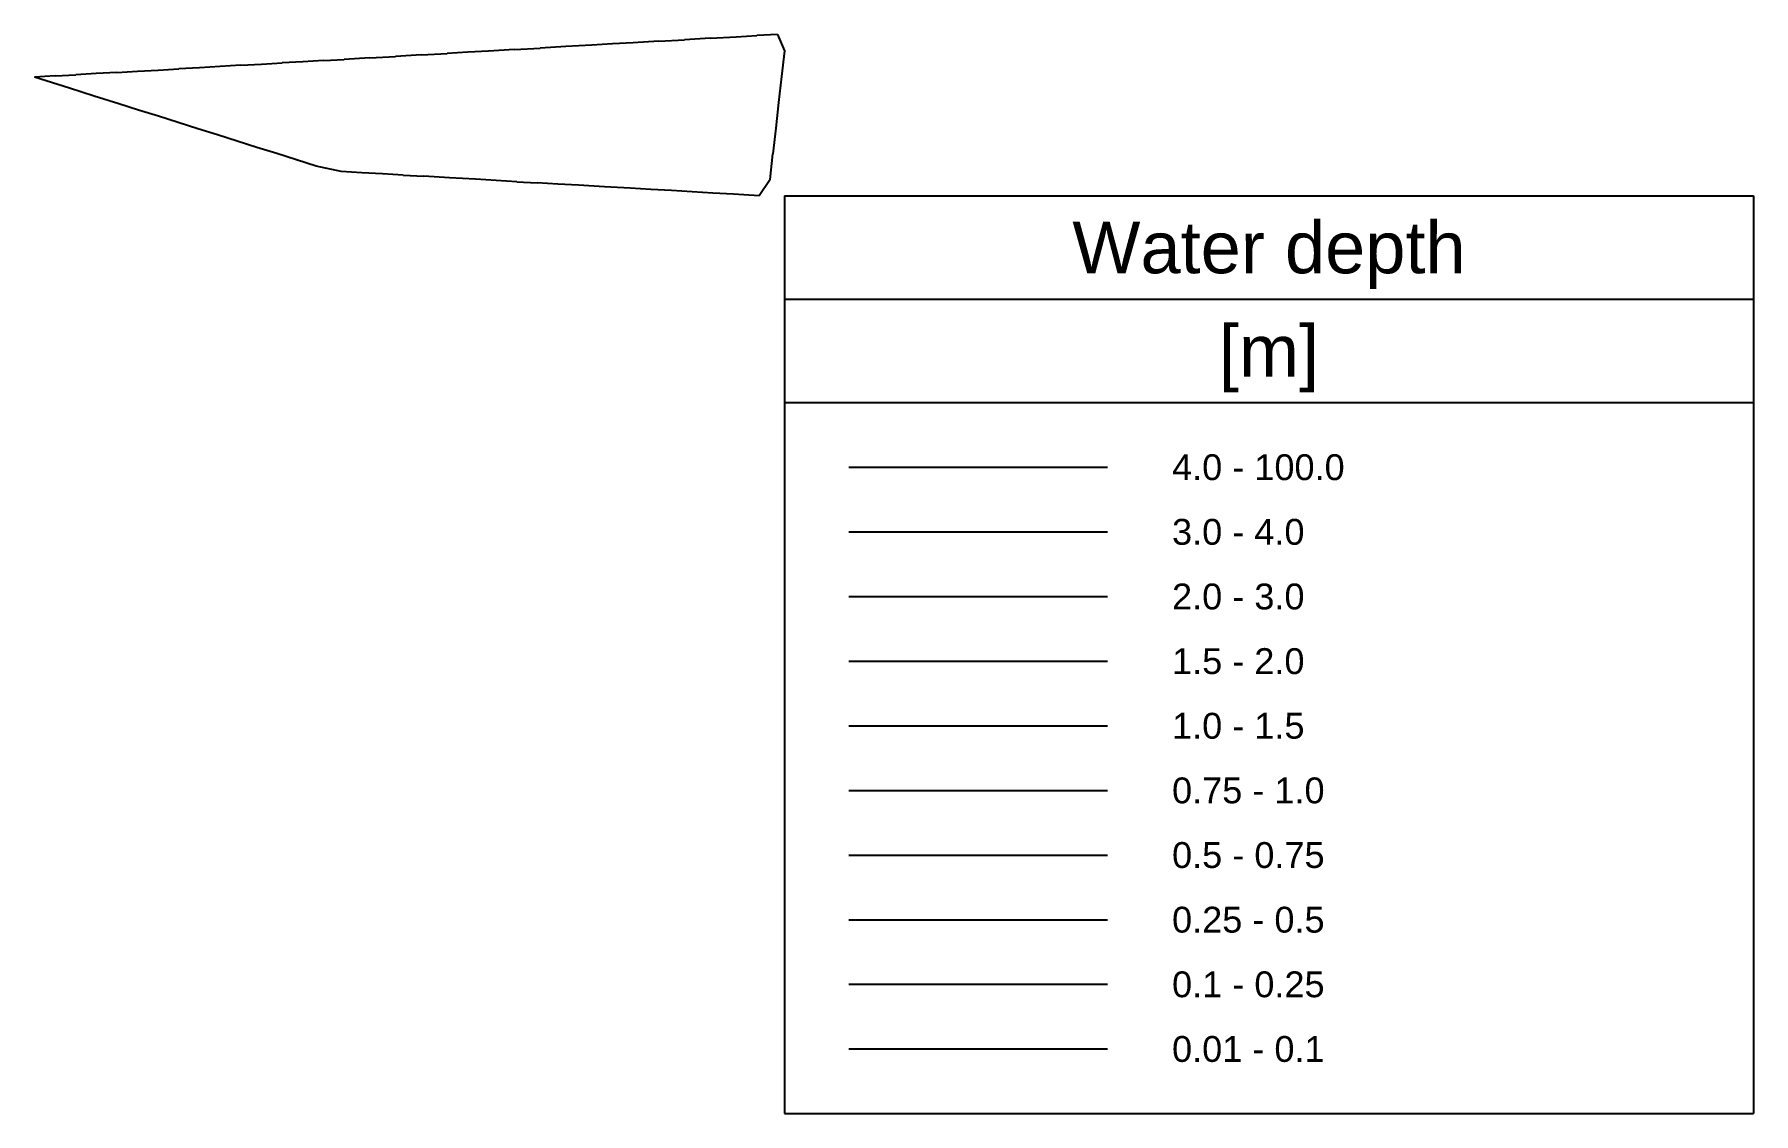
# Model space of a CAD drawing. Header units: millimetres. Extents: x -39 to 94, y -33 to 51.
import ezdxf
from ezdxf.enums import TextEntityAlignment as Align

# ---------------------------------------------------------------- set-up
doc = ezdxf.new("R2010")
doc.units = ezdxf.units.MM
doc.styles.get("Standard").update_dxf_attribs({"font": 'arial.ttf'})

# ---------------------------------------------------------------- blocks, each defined once
blk = doc.blocks.new('LEGEND')
for p, q in [((0, 0), (75, 0)), ((0, 0), (0, -8)), ((75, 0), (75, -8)), ((0, -8), (75, -8)), ((0, -8), (75, -8)), ((0, -8), (0, -16)), ((75, -8), (75, -16)), ((0, -16), (75, -16)), ((0, -16), (0, -71)), ((75, -16), (75, -71)), ((0, -71), (75, -71))]:
    blk.add_line(p, q)
at = {"true_color": 0xe60000}
blk.add_line((5, -21), (25, -21), dxfattribs=at)
at = {"true_color": 0x822764}
blk.add_line((5, -26), (25, -26), dxfattribs=at)
at = {"true_color": 0xa15b89}
blk.add_line((5, -31), (25, -31), dxfattribs=at)
at = {"true_color": 0xca7bf5}
blk.add_line((5, -36), (25, -36), dxfattribs=at)
at = {"true_color": 0xe8beff}
blk.add_line((5, -41), (25, -41), dxfattribs=at)
at = {"true_color": 0x004da8}
blk.add_line((5, -46), (25, -46), dxfattribs=at)
at = {"true_color": 0x126bee}
blk.add_line((5, -51), (25, -51), dxfattribs=at)
at = {"true_color": 0x378dff}
blk.add_line((5, -56), (25, -56), dxfattribs=at)
at = {"true_color": 0x74b3ff}
blk.add_line((5, -61), (25, -61), dxfattribs=at)
at = {"true_color": 0xbee8ff}
blk.add_line((5, -66), (25, -66), dxfattribs=at)
for s, p in [('Water depth', (37.5, -4)), ('[m]', (37.5, -12))]:
    blk.add_text(s, height=4).set_placement(p, align=Align.MIDDLE_CENTER)
for s, p in [('4.0 - 100.0', (30, -21)), ('3.0 - 4.0', (30, -26)), ('2.0 - 3.0', (30, -31)), ('1.5 - 2.0', (30, -36)), ('1.0 - 1.5', (30, -41)), ('0.75 - 1.0', (30, -46)), ('0.5 - 0.75', (30, -51)), ('0.25 - 0.5', (30, -56)), ('0.1 - 0.25', (30, -61)), ('0.01 - 0.1', (30, -66))]:
    blk.add_text(s, height=2).set_placement(p, align=Align.MIDDLE_LEFT)

msp = doc.modelspace()

# ---------------------------------------------------------------- linework, layer by layer
at = {"layer": 'HQ100', "true_color": 0xe60000}
for p, q in [((13.531465, 50.658466), (11.534769, 50.543549)), ((13.531465, 50.658466), (15.528161, 50.773384)), ((15.528161, 50.773384), (17.125517, 50.865318)), ((18.722874, 50.957253), (17.125517, 50.865318)), ((18.722874, 50.957253), (19.247515, 49.676369)), ((-12.824919, 49.141552), (-10.828223, 49.25647)), ((-8.831528, 49.371387), (-10.828223, 49.25647)), ((-8.831528, 49.371387), (-6.834832, 49.486305)), ((-5.237475, 49.578239), (-6.834832, 49.486305)), ((-3.640118, 49.670174), (-5.237475, 49.578239)), ((-1.643423, 49.785091), (-3.640118, 49.670174)), ((-1.643423, 49.785091), (0.353273, 49.900009)), ((2.349969, 50.014927), (0.353273, 49.900009)), ((4.346664, 50.129845), (2.349969, 50.014927)), ((5.944021, 50.221779), (4.346664, 50.129845)), ((7.541378, 50.313713), (5.944021, 50.221779)), ((9.538074, 50.428631), (7.541378, 50.313713)), ((9.538074, 50.428631), (11.534769, 50.543549)), ((19.247515, 49.676369), (19.026651, 47.688602)), ((-33.989895, 47.923424), (-35.58725, 47.83149)), ((-32.392536, 48.015358), (-33.989895, 47.923424)), ((-32.392536, 48.015358), (-30.795181, 48.107292)), ((-30.795181, 48.107292), (-29.197824, 48.199226)), ((-29.197824, 48.199226), (-27.600468, 48.291161)), ((-26.003111, 48.383095), (-27.600468, 48.291161)), ((-24.405754, 48.475029), (-26.003111, 48.383095)), ((-22.808397, 48.566963), (-24.405754, 48.475029)), ((-22.808397, 48.566963), (-21.21104, 48.658897)), ((-21.21104, 48.658897), (-19.613684, 48.750832)), ((-18.016327, 48.842766), (-19.613684, 48.750832)), ((-16.418972, 48.9347), (-18.016327, 48.842766)), ((-16.418972, 48.9347), (-14.821614, 49.026634)), ((-12.824919, 49.141552), (-14.821614, 49.026634)), ((-37.184608, 47.739555), (-38.781963, 47.647621)), ((-36.055038, 46.788223), (-38.781963, 47.647621)), ((-37.184608, 47.739555), (-35.58725, 47.83149)), ((-34.147522, 46.187069), (-36.055038, 46.788223)), ((19.026651, 47.688602), (18.805788, 45.700832)), ((-32.240009, 45.585915), (-34.147522, 46.187069)), ((-30.713997, 45.104988), (-32.240009, 45.585915)), ((18.805788, 45.700832), (18.584925, 43.713066)), ((-29.187984, 44.624062), (-30.713997, 45.104988)), ((-27.661974, 44.143139), (-29.187984, 44.624062)), ((-26.135962, 43.662212), (-27.661974, 44.143139)), ((-24.609951, 43.18129), (-26.135962, 43.662212)), ((-23.083939, 42.700363), (-24.609951, 43.18129)), ((-21.557928, 42.21944), (-23.083939, 42.700363)), ((18.584925, 43.713066), (18.364061, 41.7253)), ((-20.031916, 41.738514), (-21.557928, 42.21944)), ((-18.505903, 41.257587), (-20.031916, 41.738514)), ((-16.979893, 40.776665), (-18.505903, 41.257587)), ((18.1432, 39.73753), (18.364061, 41.7253)), ((-15.040118, 40.35125), (-16.979893, 40.776665)), ((-13.442789, 40.258842), (-15.040118, 40.35125)), ((-11.84546, 40.166435), (-13.442789, 40.258842)), ((-10.248131, 40.074024), (-11.84546, 40.166435)), ((-10.248131, 40.074024), (-8.650802, 39.981617)), ((-6.65414, 39.866108), (-8.650802, 39.981617)), ((-4.657478, 39.750599), (-6.65414, 39.866108)), ((-3.060149, 39.658192), (-4.657478, 39.750599)), ((-1.46282, 39.565784), (-3.060149, 39.658192)), ((-1.46282, 39.565784), (0.13451, 39.473377)), ((1.731839, 39.38097), (0.13451, 39.473377)), ((3.329168, 39.288563), (1.731839, 39.38097)), ((5.32583, 39.173054), (3.329168, 39.288563)), ((7.322492, 39.057545), (5.32583, 39.173054)), ((8.919821, 38.965137), (7.322492, 39.057545)), ((10.51715, 38.87273), (8.919821, 38.965137)), ((12.114479, 38.780323), (10.51715, 38.87273)), ((13.711809, 38.687912), (12.114479, 38.780323)), ((15.309138, 38.595505), (13.711809, 38.687912)), ((17.305799, 38.479996), (15.309138, 38.595505)), ((18.1432, 39.73753), (17.305799, 38.479996))]:
    msp.add_line(p, q, dxfattribs=at)

# ---------------------------------------------------------------- block references
msp.add_blockref('LEGEND', (19.247515, 38.479996))

doc.saveas('drawing.dxf')
